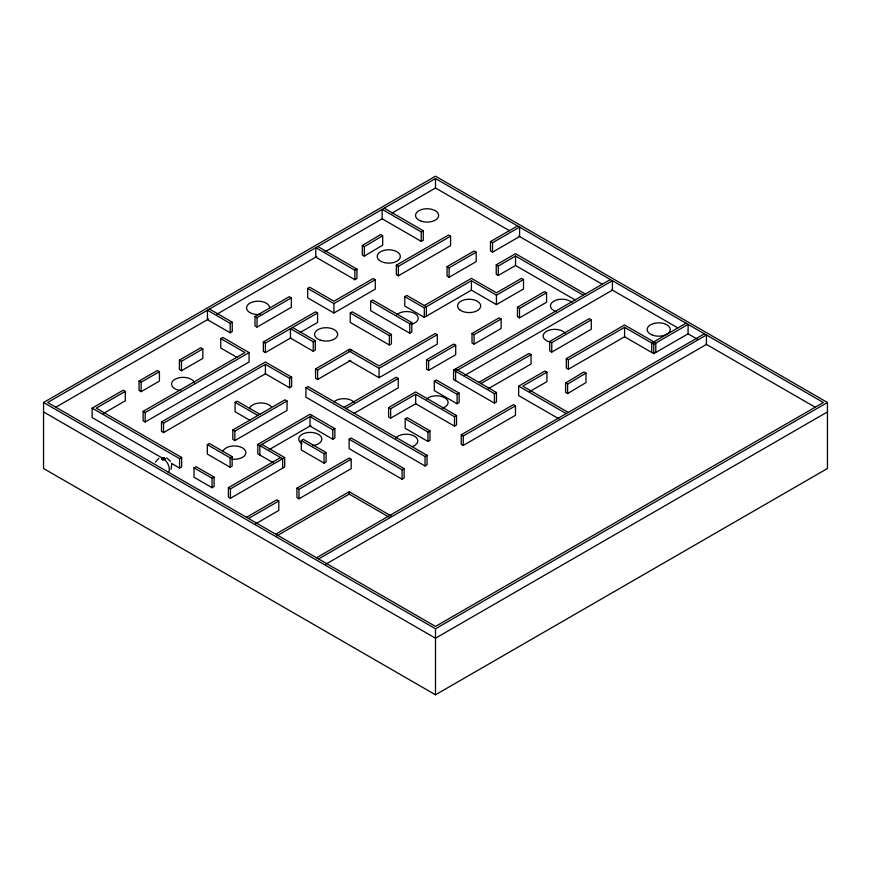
<?xml version="1.0" encoding="UTF-8"?>
<svg xmlns="http://www.w3.org/2000/svg" width="871" height="871" viewBox="0 0 871 871"><rect width="100%" height="100%" fill="white"/><g stroke="black" fill="none" stroke-linecap="round" stroke-linejoin="round"><path stroke-width="1.31" d="M162.866 459.768L163.519 457.863M171.043 469.36L171.685 464.374M155.343 462.142L158.86 458.255M162.539 459.714L163.835 457.917M162.256 459.627L164.129 458.004M161.995 459.507L164.39 458.124M362.303 245.491L380.671 234.528L382.685 235.714L382.685 245.143L364.318 256.118L362.303 254.92L362.303 245.491L364.318 246.689L364.318 256.118M364.318 246.689L382.685 235.714M565.595 382.935L583.973 371.961L585.987 373.147L585.987 382.587L567.609 393.55L565.595 392.364L565.595 382.935L567.609 384.122L567.609 393.55M567.609 384.122L585.987 373.147M43.55 402.5L435.5 176.203L827.45 402.5L827.45 468.5L435.5 694.797L43.55 468.5L43.55 402.5L435.5 628.786L827.45 402.5M435.5 178.566L47.633 402.5L435.5 626.434L823.367 402.5L435.5 178.566L435.5 187.994L509.546 230.75M55.864 407.182L208.659 318.96M216.879 314.213L316.794 256.531M325.014 251.784L382.609 218.534M392.015 213.101L435.5 187.994M230.216 323.381L232.252 322.205L232.252 331.633L230.216 332.809L207.44 319.668L207.44 310.239L230.216 323.381L230.216 332.809M162.05 457.928L92.152 417.579L92.152 408.14L123.257 390.186L125.293 391.373L125.293 400.802L103.214 413.551M139.066 381.063L157.379 370.491L159.426 371.667L159.426 381.095L141.113 391.667L139.066 390.491L139.066 381.063L141.113 382.238L159.426 371.667M125.293 391.373L96.235 408.151L181.647 457.46L181.647 466.889L179.6 468.065L171.413 463.339M179.404 360.126L200.787 347.779L202.834 348.966L202.834 358.395L181.451 370.73L179.404 369.554L179.404 360.126L181.451 361.302L202.834 348.966M255.007 316.478L289.314 296.673L291.35 297.849L291.35 307.278L257.043 327.093L255.007 325.906L255.007 316.478L257.043 317.665L291.35 297.849M220.777 338.601L222.824 337.425L249.062 352.57L249.062 361.998L145.174 421.978L143.127 420.791L143.127 411.362L244.98 352.57L220.777 338.601L220.777 348.03L236.912 357.339M307.681 288.421L309.728 287.245L333.92 301.214L373.256 278.513L375.292 279.689L375.292 289.118L333.92 313.005L307.681 297.849L307.681 288.421L333.92 303.576L375.292 279.689M354.878 270.26L356.925 269.085L356.925 278.513L354.878 279.689L315.781 257.119L315.781 247.691L354.878 270.26L354.878 279.689M421.259 231.936L423.295 230.761L423.295 240.189L421.259 241.365L382.162 218.795L382.162 209.367L421.259 231.936L421.259 241.365M290.914 337.839L265.394 352.57L263.347 351.394L263.347 341.965L315.552 311.818L317.588 313.005L317.588 322.433L300.19 332.472M396.349 265.176L448.543 235.039L450.59 236.215L450.59 245.644L398.385 275.78L396.349 274.605L396.349 265.176L398.385 266.352L450.59 236.215M143.127 411.362L145.174 412.549L249.062 352.57M263.347 341.965L265.394 343.141L317.588 313.005M161.505 421.978L265.394 361.998L291.622 377.143L291.622 386.572L289.586 387.758L265.394 373.779L163.552 432.582L161.505 431.406L161.505 421.978L163.552 423.154L265.394 364.35L289.586 378.319L291.622 377.143M350.251 313.005L352.298 311.818L391.395 334.399L391.395 343.827L389.348 345.003L350.251 322.433L350.251 313.005L389.348 335.575L391.395 334.399M370.665 301.214L372.712 300.038L411.809 322.608L411.809 332.036L409.762 333.212L370.665 310.642L370.665 301.214L409.762 323.783L411.809 322.608M313.244 341.813L315.28 340.626L315.28 350.055L313.244 351.242L290.468 338.09L290.468 328.661L313.244 341.813L313.244 351.242M447.084 266.624L474.151 251L476.197 252.176L476.197 261.605L449.12 277.228L447.084 276.053L447.084 266.624L449.12 267.8L476.197 252.176M490.482 241.572L492.529 242.748L519.595 227.113L519.595 236.542L492.529 252.176L490.482 251L490.482 241.572L517.548 225.937M424.329 305.547L471.418 278.361L496.448 292.808L521.468 278.361L523.515 279.537L523.515 288.965L496.448 304.6L471.418 290.152L424.329 317.338L404.775 306.048L404.775 296.619L406.822 295.443L426.365 306.723L426.365 316.151M249.912 420.312L235.116 411.765L235.116 402.337L237.152 401.15L259.928 414.302M350.773 360.354L317.61 379.506L315.574 378.33L315.574 368.901L349.881 349.086L379.059 365.94L435.282 333.484L437.318 334.66L437.318 344.089L379.059 377.731L348.999 360.376M575.1 299.896L515.534 265.503L498.288 275.454L496.241 274.278L496.241 264.849L515.534 253.711L585.312 294.006M404.775 296.619L424.329 307.909L471.418 280.712L496.448 295.171L523.515 279.537M315.574 368.901L317.61 370.077L351.917 350.273M496.241 264.849L498.288 266.025L515.534 256.074L583.276 295.182M92.152 408.14L179.6 458.636L181.647 457.46M207.331 444.667L209.367 443.491L232.143 456.644L232.143 466.072L230.107 467.248L207.331 454.096L207.331 444.667L230.107 457.819L232.143 456.644M232.807 429.958L285.013 399.822L287.049 400.998L287.049 410.426L234.843 440.574L232.807 439.387L232.807 429.958L234.843 431.145L287.049 400.998M305.917 387.747L307.953 386.572L427.062 455.337L427.062 464.766L425.026 465.952L305.917 397.187L305.917 387.747L425.026 456.513L427.062 455.337M194.015 467.847L196.062 466.671L214.103 477.079L214.103 486.508L212.067 487.695L194.015 477.275L194.015 467.847L212.067 478.266L214.103 477.079M347.834 350.273L379.059 368.291L437.318 334.66M273.527 462.904L257.816 453.835L257.816 444.406L310.022 414.269L334.845 428.586L334.845 438.026L332.798 439.202L310.022 426.05L310.022 416.621L332.798 429.773L334.845 428.586M312.068 415.445L259.863 445.582L259.863 455.01M269.139 449.654L310.903 425.538M344.012 407.388L396.218 377.252L398.254 378.428L398.254 387.856L354.17 413.311M426.583 359.723L453.649 344.089L455.696 345.264L455.696 354.693L428.619 370.327L426.583 369.152L426.583 359.723L428.619 360.899L455.696 345.264M472.017 333.484L499.083 317.861L501.13 319.036L501.13 328.465L474.064 344.089L472.017 342.913L472.017 333.484L474.064 334.66L501.13 319.036M517.45 307.256L544.527 291.622L546.563 292.808L546.563 302.237L519.497 317.861L517.45 316.685L517.45 307.256L519.497 308.432L546.563 292.808M346.048 408.564L398.254 378.428M301.279 440.53L303.315 439.354L326.092 452.506L326.092 461.935L324.045 463.111L301.279 449.959L301.279 440.53L324.045 453.682L326.092 452.506M261.899 444.406L284.675 457.547L284.675 466.987L230.434 498.299L228.398 497.123L228.398 487.695L280.593 457.547M228.398 487.695L230.434 488.871L284.675 457.547M388.608 407.574L415.674 391.939L456.546 415.543L456.546 424.972L454.499 426.148L415.674 403.73L390.644 418.178L388.608 417.002L388.608 407.574L390.644 408.749L415.674 394.302L454.499 416.719L456.546 415.543M434.313 381.182L436.36 380.006L459.137 393.148L459.137 402.576L457.09 403.763L434.313 390.611L434.313 381.182L457.09 394.334L459.137 393.148M455.587 368.901L496.459 392.494L496.459 401.923L494.412 403.099L453.551 379.506L453.551 370.077L610.386 279.537M349.129 439.202L351.176 438.015L404.122 468.587L404.122 478.016L402.075 479.192L349.129 448.63L349.129 439.202L402.075 469.763L404.122 468.587M464.951 375.281L612.422 290.141L612.422 280.712L455.587 371.253L455.587 380.681M405.189 418.886L407.236 417.71L430.002 430.862L430.002 440.291L427.966 441.466L405.189 428.314L405.189 418.886L427.966 432.038L430.002 430.862M478.908 382.358L529.024 353.43L531.06 354.606L531.06 364.034L487.934 388.934M549.71 341.486L589.253 318.655L591.289 319.831L591.289 329.26L551.757 352.091L549.71 350.915L549.71 341.486L551.757 342.662L591.289 319.831M246.493 517.309L276.749 499.845L278.796 501.021L278.796 510.45L255.519 523.885M296.924 488.196L349.129 458.059L351.176 459.235L351.176 468.663L298.971 498.8L296.924 497.624L296.924 488.196L298.971 489.371L351.176 459.235M480.944 383.545L531.06 354.606M248.54 518.495L278.796 501.021M453.551 370.077L494.412 393.67L496.459 392.494M558.877 418.788L518.659 395.576L518.659 386.147L544.898 371.002L546.944 372.178L546.944 381.607L529.655 391.58M566.324 358.623L568.371 359.81L624.583 327.344L653.773 344.197L688.079 324.393L688.079 333.822L653.773 353.626L624.583 336.772L568.371 369.239L566.324 368.052L566.324 358.623L624.583 324.992L655.809 343.022L655.809 352.45M546.944 372.178L522.742 386.147L568.262 412.419M275.715 534.184L349.206 491.745L391.199 515.991M276.88 535.861L349.206 494.107L388.869 517.004M461.238 434.792L513.433 404.656L515.48 405.832L515.48 415.26L463.274 445.408L461.238 444.221L461.238 434.792L463.274 435.979L515.48 405.832M686.032 323.206L651.726 343.022L651.726 352.45M316.543 557.756L704.41 333.822M318.579 558.932L706.446 334.997L706.446 344.426L325.634 564.288M827.45 411.929L435.5 638.214L43.55 411.929M161.788 459.355L164.597 458.277M161.625 459.191L164.75 458.44M161.538 459.006L164.848 458.625M161.505 458.821L164.88 458.821M161.538 458.625L164.848 459.006M161.625 458.44L164.75 459.191M161.788 458.277L164.597 459.355M161.995 458.124L164.129 459.627M166.59 457.808L170.585 461.282M518.953 236.172L602.405 284.349M611.801 289.782L677.627 327.779M688.199 333.887L697.606 339.32M705.837 344.067L815.136 407.182M384.198 208.18L423.295 230.761M317.817 246.504L356.925 269.085M518.659 386.147L566.215 413.605M292.514 327.485L315.28 340.626M209.486 309.053L232.252 322.205M235.116 402.337L257.892 415.478M257.816 444.406L282.64 458.734L282.64 468.163M162.256 458.004L163.193 458.679A8.656 4.997 60 0 1 168.593 465.539A8.656 4.997 60 0 1 168.288 472.615M162.539 457.917L163.835 459.714M162.866 457.863L163.519 459.768M653.773 344.197L653.773 353.626M624.583 327.344L624.583 336.772M568.371 359.81L568.371 369.239M551.757 342.662L551.757 352.091M519.497 308.432L519.497 317.861M515.534 256.074L515.534 265.503M498.288 266.025L498.288 275.454M496.448 295.171L496.448 304.6M494.412 393.67L494.412 403.099M492.529 242.748L492.529 252.176M474.064 334.66L474.064 344.089M471.418 280.712L471.418 290.152M463.274 435.979L463.274 445.408M457.09 394.334L457.09 403.763M454.499 416.719L454.499 426.148M449.12 267.8L449.12 277.228M435.5 628.786L435.5 694.797M428.619 360.899L428.619 370.327M427.966 432.038L427.966 441.466M425.026 456.513L425.026 465.952M424.329 307.909L424.329 317.338M415.674 394.302L415.674 403.73M409.762 323.783L409.762 333.212M402.075 469.763L402.075 479.192M398.385 266.352L398.385 275.78M390.644 408.749L390.644 418.178M389.348 335.575L389.348 345.003M379.059 368.291L379.059 377.731M349.206 491.745L349.206 494.107M333.92 303.576L333.92 313.005M332.798 429.773L332.798 439.202M324.045 453.682L324.045 463.111M317.61 370.077L317.61 379.506M298.971 489.371L298.971 498.8M289.586 378.319L289.586 387.758M265.394 343.141L265.394 352.57M265.394 364.35L265.394 373.779M257.043 317.665L257.043 327.093M234.843 431.145L234.843 440.574M230.434 488.871L230.434 498.299M230.107 457.819L230.107 467.248M212.067 478.266L212.067 487.695M181.451 361.302L181.451 370.73M179.6 458.636L179.6 468.065M163.552 423.154L163.552 432.582M163.193 457.841L163.193 459.79M145.174 412.549L145.174 421.978M141.113 382.238L141.113 391.667M395.641 438.211A11.552 6.663 0 0 1 413.877 435.859A11.552 6.663 0 0 1 412.114 446.605M550.134 342.129A11.552 6.663 0 0 1 546.553 331.296A11.552 6.663 0 0 1 565.312 333.364M426.616 399.07A11.552 6.663 0 0 1 444.722 397.753A11.552 6.663 0 0 1 442.435 408.205M556.123 311.622A11.552 6.663 0 0 1 553.825 301.17A11.552 6.663 0 0 1 571.942 302.487M302.106 443.775A11.552 6.663 0 0 1 303.837 433.518A11.552 6.663 0 0 1 320.92 436.469A11.552 6.663 0 0 1 312.613 445.582M333.898 401.956A11.552 6.663 0 0 1 344.568 398.7A11.552 6.663 0 0 1 354.443 402.707M222.889 451.701A11.552 6.663 0 0 1 236.15 446.017A11.552 6.663 0 0 1 245.687 453.802A11.552 6.663 0 0 1 231.991 459.126M249.433 408.717A11.552 6.663 0 0 1 259.308 403.012A11.552 6.663 0 0 1 271.469 406.964M396.708 314.823A11.552 6.663 0 0 1 415.315 313.81A11.552 6.663 0 0 1 411.243 324.339M180.754 390.556A11.552 6.663 0 0 1 171.598 383.425A11.552 6.663 0 0 1 182.845 377.361A11.552 6.663 0 0 1 194.538 383.131M260.418 314.409A11.552 6.663 0 0 1 246.635 308.78A11.552 6.663 0 0 1 257.293 301.224A11.552 6.663 0 0 1 269.629 307.877M652.956 335.281A11.552 6.663 0 0 0 670.278 329.499A11.552 6.663 0 0 0 652.956 323.729A11.552 6.663 0 0 0 652.956 335.281M459.855 309.891A11.552 6.663 0 0 0 479.725 308.563A11.552 6.663 0 0 0 467.803 299.297A11.552 6.663 0 0 0 459.855 309.891M320.332 340.158A11.552 6.663 0 0 0 337.654 334.377A11.552 6.663 0 0 0 320.332 328.607A11.552 6.663 0 0 0 320.332 340.158M379.506 260.429A11.552 6.663 0 0 0 399.375 259.101A11.552 6.663 0 0 0 387.443 249.825A11.552 6.663 0 0 0 379.506 260.429M421.314 221.201A11.552 6.663 0 0 0 438.636 215.431A11.552 6.663 0 0 0 421.314 209.65A11.552 6.663 0 0 0 421.314 221.201"/></g></svg>
